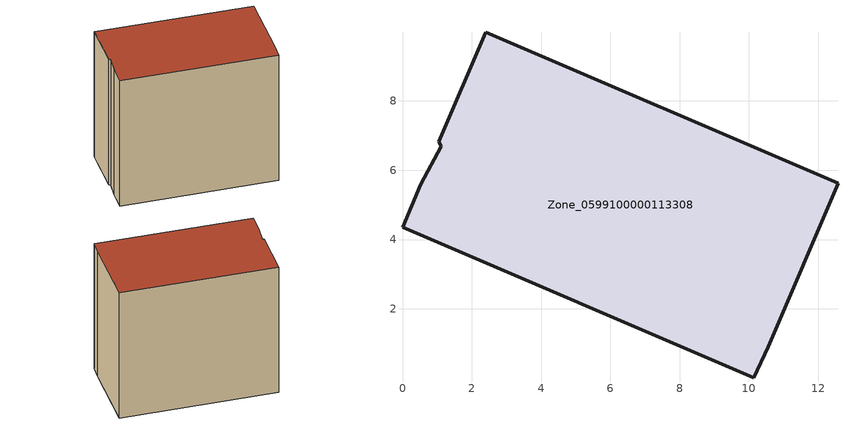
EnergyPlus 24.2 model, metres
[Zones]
Zone_0599100000113308
 floor ground (C_G): 10.14,0.01 0,4.36 0.53,5.6 1.12,6.69 1.05,6.82 2.4,9.98 12.57,5.62 10.56,0.91 z0
 wall outside (C_F): 10.14,0.01 10.56,0.91 12.57,5.62 2.4,9.98 1.05,6.82 1.12,6.69 0.53,5.6 0,4.36 10.14,0.01 z0:10.05
 roof outside (C_R): 0,4.36 10.14,0.01 10.56,0.91 12.57,5.62 2.4,9.98 1.05,6.82 1.12,6.69 0.53,5.6 z10.05
[BUILDING]
Pand.0599100000113308: North Axis=0; Terrain=City; Loads Convergence Tolerance Value=0.04; Temperature Convergence Tolerance Value=0.4; Solar Distribution=FullExterior; Maximum Number of Warmup Days=25; Minimum Number of Warmup Days=1
[Site:Location]
Rotterdam.The.Hague.AP_ZH_NLD Design_Conditions: Latitude=51.96; Longitude=4.45; Time Zone=1; Elevation=-4.5
[SITE:GROUNDTEMPERATURE:BUILDINGSURFACE]
18, 18, 18, 18, 18, 18, 18, 18, 18, 18, 18, 18
[MATERIAL] Thermal Absorptance=0.9; Solar Absorptance=0.7; Visible Absorptance=0.7
Name | Roughness | Thickness | Conductivity | Density | Specific Heat
G.TI.1946 | MediumSmooth | 0.15 | 1 | 540 | 1210
F.TI.1946 | Rough | 0.3 | 0.857143 | 1920 | 840
R.TI.1946 | MediumRough | 0.2 | 0.1 | 1500 | 1000
[CONSTRUCTION]
C_G: G.TI.1946
C_F: F.TI.1946
C_R: R.TI.1946
[ZONE]
Zone_0599100000113308: Type=1; Multiplier=1; Ceiling Height=Autocalculate; Volume=Autocalculate; Floor Area=autocalculate; Part of Total Floor Area=Yes
[ZONEINFILTRATION:DESIGNFLOWRATE]
Infil_Zone_0599100000113308: Zone or ZoneList or Space or SpaceList=Zone_0599100000113308; Schedule=AlwaysOn; Design Flow Rate Calculation Method=Flow/Area; Flow Rate per Floor Area=0.003; Constant Term Coefficient=1; Temperature Term Coefficient=0; Velocity Term Coefficient=0; Velocity Squared Term Coefficient=0
[HVACTEMPLATE:ZONE:IDEALLOADSAIRSYSTEM]
Zone_0599100000113308: Maximum Heating Supply Air Temperature=50; Minimum Cooling Supply Air Temperature=13; Maximum Heating Supply Air Humidity Ratio=0.0156; Minimum Cooling Supply Air Humidity Ratio=0.0077; Heating Limit=NoLimit; Cooling Limit=NoLimit; Dehumidification Control Type=ConstantSensibleHeatRatio; Cooling Sensible Heat Ratio=0.7; Dehumidification Setpoint=60; Humidification Control Type=None; Humidification Setpoint=30; Outdoor Air Method=None; Outdoor Air Flow Rate per Person=0.00944; Outdoor Air Flow Rate per Zone Floor Area=0; Outdoor Air Flow Rate per Zone=0; Demand Controlled Ventilation Type=None; Outdoor Air Economizer Type=NoEconomizer; Heat Recovery Type=None; Sensible Heat Recovery Effectiveness=0.7; Latent Heat Recovery Effectiveness=0.65
[ZONECONTROL:THERMOSTAT]
ThermostatControl_Zone_0599100000113308: Zone or ZoneList=Zone_0599100000113308; Control Type Schedule=DualSetpointControlType; Control 1=Thermostat_Zone_0599100000113308; Temperature Difference Between Cutout And Setpoint=0
[THERMOSTATSETPOINT:DUALSETPOINT]
Thermostat_Zone_0599100000113308: Heating Setpoint Temperature Schedule=HeatingSetpoint_Zone_0599100000113308; Cooling Setpoint Temperature Schedule=CoolingSetpoint_Zone_0599100000113308
[SCHEDULE:COMPACT]
HeatingSetpoint_Zone_0599100000113308: Through: 12/31, For: AllDays, Until: 24:00, 21
CoolingSetpoint_Zone_0599100000113308: Through: 12/31, For: AllDays, Until: 24:00, 24
DualSetpointControlType: Through: 12/31, For: AllDays, Until: 24:00, 4
AlwaysOn: Through: 12/31, For: AllDays, Until: 24:00, 1
